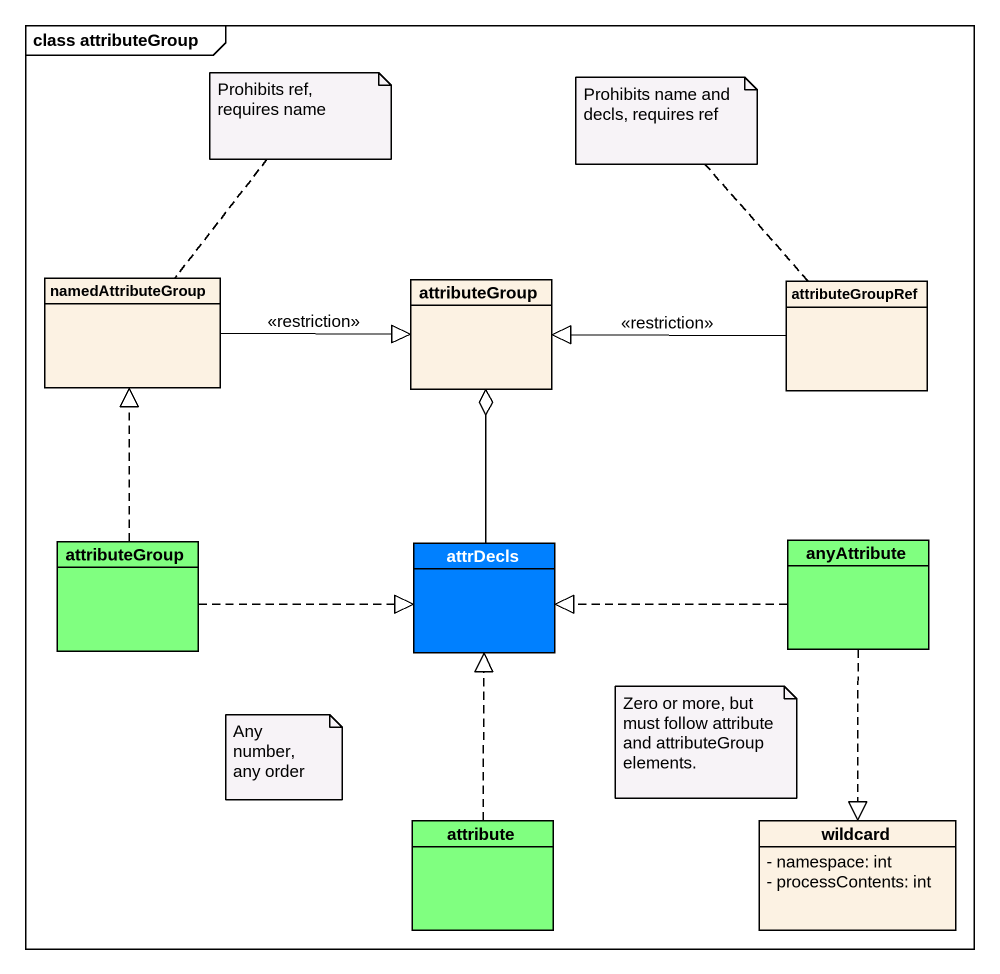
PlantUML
@startuml
mainframe class attributeGroup
hide circle
hide empty members
skinparam classAttributeIconSize 0
class namedAttributeGroup
class attributeGroup
class attributeGroupRef
class "attributeGroup" as attributeGroup_2 #80FF80
class attrDecls #0080FF
class anyAttribute #80FF80
class attribute #80FF80
class wildcard {
  - namespace: int
  - processContents: int
}
namedAttributeGroup -right-|> attributeGroup : <<restriction>>
attributeGroupRef -left-|> attributeGroup : <<restriction>>
attributeGroup_2 .up.|> namedAttributeGroup
attributeGroup_2 .right.|> attrDecls
attrDecls -up-o attributeGroup
anyAttribute .left.|> attrDecls
anyAttribute ..|> wildcard
attribute .up.|> attrDecls
note top of namedAttributeGroup : Prohibits ref, requires name
note top of attributeGroupRef : Prohibits name and decls, requires ref
note as N3
  Any number, any order
end note
note as N4
  Zero or more, but must follow attribute and attributeGroup elements.
end note
@enduml
